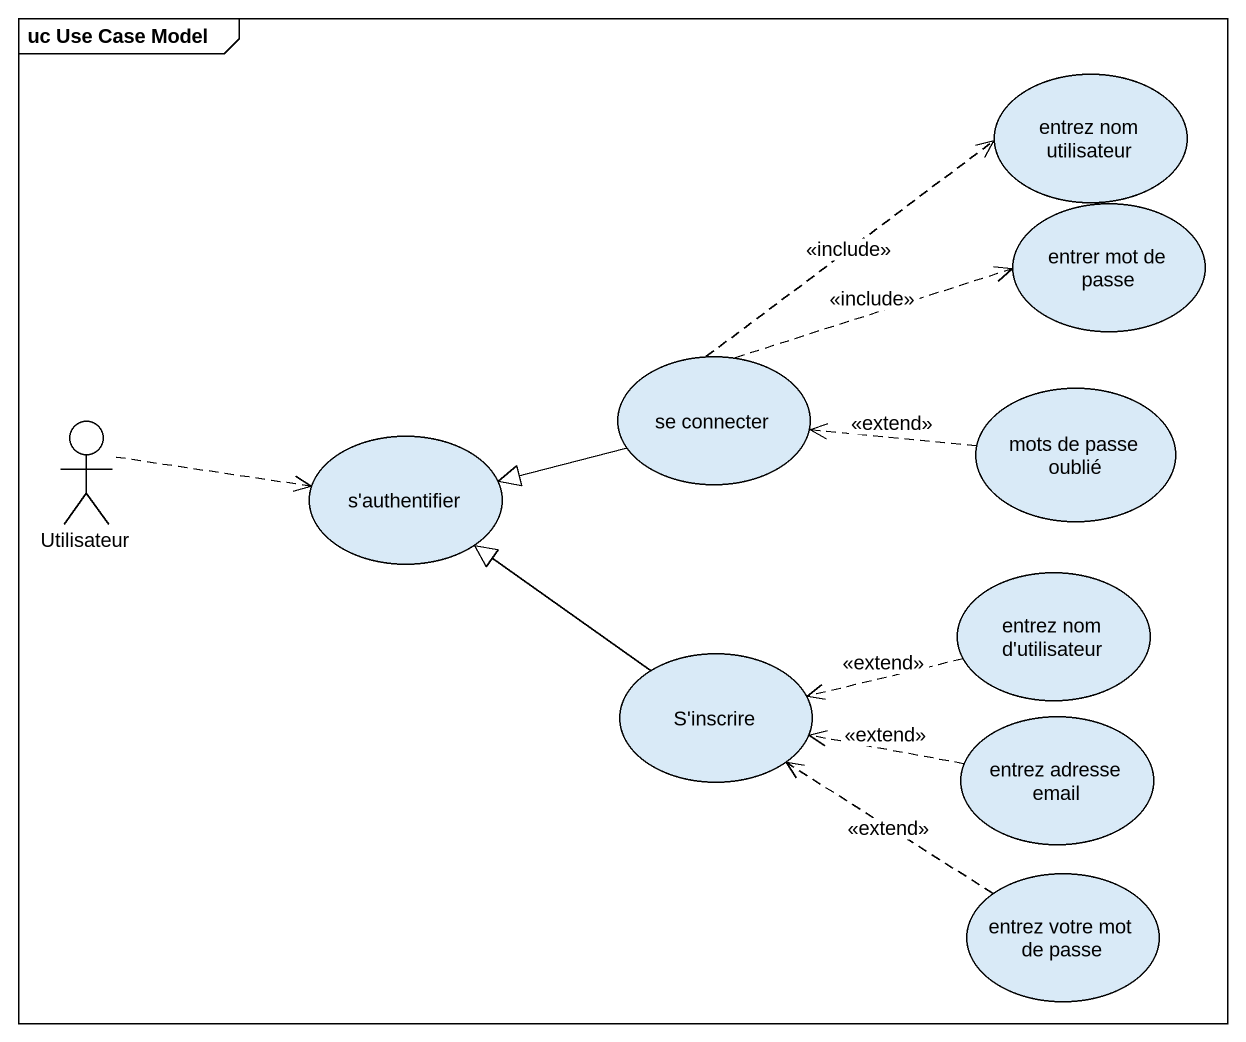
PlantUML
@startuml
mainframe uc Use Case Model
usecase "entrez nom utilisateur" as entrez_nom_utilisateur
usecase "entrer mot de passe" as entrer_mot_de_passe
usecase "se connecter" as se_connecter
usecase "mots de passe oublié" as mots_de_passe_oublié
actor Utilisateur
usecase "s'authentifier" as s_authentifier
usecase "entrez nom d'utilisateur" as entrez_nom_d_utilisateur
usecase "S'inscrire" as S_inscrire
usecase "entrez adresse email" as entrez_adresse_email
usecase "entrez votre mot de passe" as entrez_votre_mot_de_passe
se_connecter .up.> entrez_nom_utilisateur : <<include>>
se_connecter .right.> entrer_mot_de_passe : <<include>>
se_connecter -left-|> s_authentifier
mots_de_passe_oublié .left.> se_connecter : <<extend>>
Utilisateur .right.> s_authentifier
entrez_nom_d_utilisateur .left.> S_inscrire : <<extend>>
S_inscrire -up-|> s_authentifier
entrez_adresse_email .left.> S_inscrire : <<extend>>
entrez_votre_mot_de_passe .up.> S_inscrire : <<extend>>
@enduml
